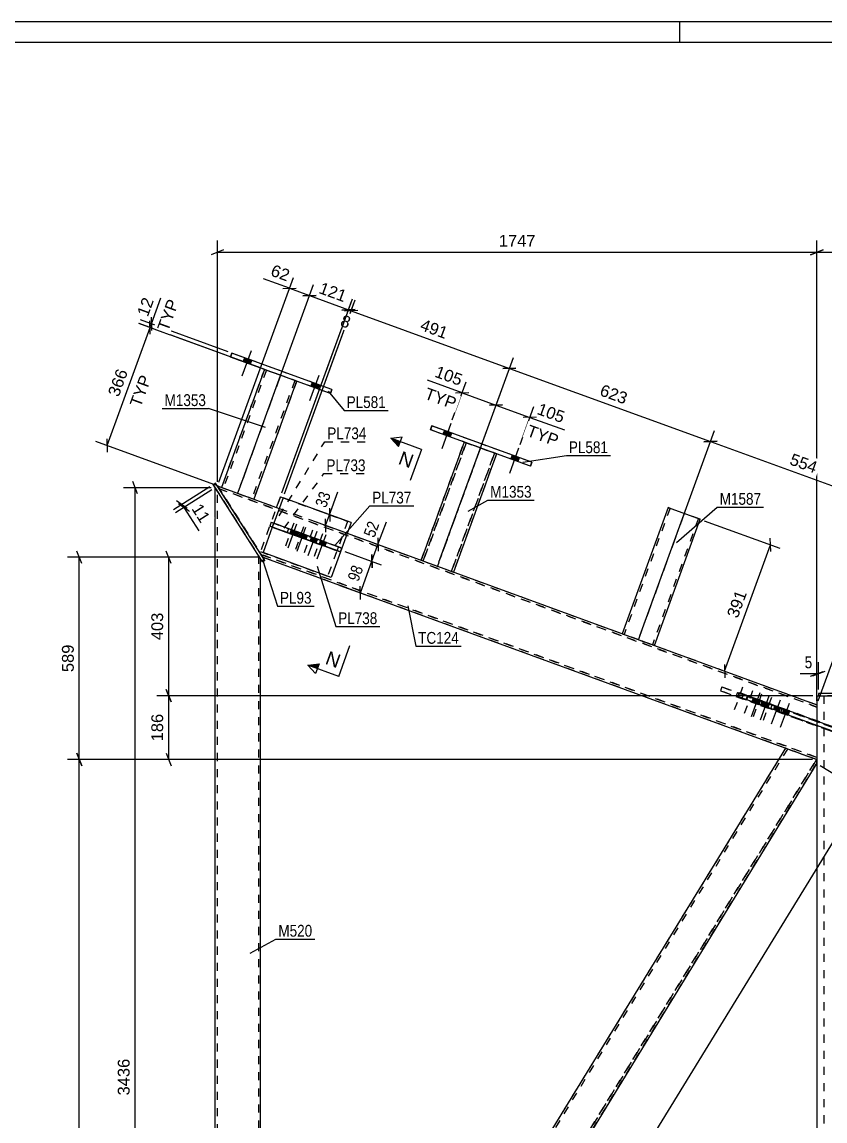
# Model space of a CAD drawing. Header units: millimetres. Extents: x -282 to 907, y -340 to 501.
# Drawn here: x 117.6 to 312.6, y 234.2 to 501.1 of the extents above; entities that cross this region are included whole.
import ezdxf

# ---------------------------------------------------------------- set-up
doc = ezdxf.new("R2010")
doc.units = ezdxf.units.MM
doc.linetypes.add('DXK_LINE_DOT2', pattern=[3.9198, 1.9599, -1.9599])
doc.linetypes.add('DXK_LINE_DOT3', pattern=[5.9187, 2.979, -0.9799, 0.9799, -0.9799])
doc.styles.add('Arial', font='ARIAL.TTF', dxfattribs={"height": 0.2})
doc.styles.add('Arial Narrow', font='ARIALN.TTF', dxfattribs={"height": 0.2})

# ---------------------------------------------------------------- blocks, each defined once
blk = doc.blocks.new('Unknown-284934793-1132')
at = {"color": 5, "linetype": 'Continuous'}
for p, q in [((907.31, 501.09), (-281.69, 501.09)), ((277.31, 496.09), (277.31, 501.09)), ((902.31, 496.09), (-276.69, 496.09))]:
    blk.add_line(p, q, dxfattribs=at)
blk = doc.blocks.new('Part-284934793-50633 - 50568')
at = {"color": 2, "linetype": 'Continuous'}
for p, q in [((168.22, 419.7), (168.56, 420.64)), ((192.5, 410.87), (168.22, 419.7)), ((168.22, 419.7), (168.22, 419.7)), ((192.84, 411.81), (168.56, 420.64)), ((168.56, 420.64), (168.56, 420.64)), ((192.84, 411.81), (192.5, 410.87)), ((192.84, 411.81), (192.84, 411.81)), ((192.5, 410.87), (192.5, 410.87))]:
    blk.add_line(p, q, dxfattribs=at)
at = {"color": 7, "linetype": 'DXK_LINE_DOT2'}
for p, q in [((168.56, 420.64), (168.22, 419.7)), ((192.5, 410.87), (168.22, 419.7)), ((192.84, 411.81), (168.56, 420.64)), ((192.5, 410.87), (192.84, 411.81))]:
    blk.add_line(p, q, dxfattribs=at)
blk = doc.blocks.new('Part-284934793-50569 - 50568')
at = {"color": 2, "linetype": 'Continuous'}
for p, q in [((165.04, 388.41), (180.01, 382.94)), ((196.54, 376.9), (310.58, 335.25)), ((176.04, 371.08), (310.58, 321.94))]:
    blk.add_line(p, q, dxfattribs=at)
at = {"color": 7, "linetype": 'DXK_LINE_DOT2'}
for p, q in [((165.04, 388.41), (176.04, 371.08)), ((176.04, 371.08), (165.04, 388.41)), ((165.04, 388.41), (310.58, 335.25)), ((165.04, 388.41), (165.04, 388.41)), ((165.48, 387.72), (310.58, 334.71)), ((310.58, 334.71), (165.48, 387.72)), ((165.48, 387.72), (165.48, 387.72)), ((180.01, 382.94), (196.54, 376.9)), ((175.6, 371.78), (310.58, 322.47)), ((310.58, 322.47), (175.6, 371.78)), ((175.6, 371.78), (175.6, 371.78)), ((310.58, 321.94), (176.04, 371.08)), ((176.04, 371.08), (176.04, 371.08)), ((310.58, 335.25), (310.58, 321.94))]:
    blk.add_line(p, q, dxfattribs=at)
blk = doc.blocks.new('Bolt-284934793-50711 - 50568')
at = {"color": 1, "linetype": 'DXK_LINE_DOT2'}
for p, q in [((183.55, 379.34), (181.41, 373.47)), ((182.28, 378.03), (181.94, 377.09)), ((183.69, 377.52), (183.34, 376.58)), ((185.97, 378.46), (183.83, 372.59)), ((184.7, 377.15), (184.35, 376.21)), ((186.11, 376.64), (185.76, 375.7)), ((188.11, 377.68), (185.96, 371.81)), ((190.53, 376.8), (188.38, 370.92)), ((186.83, 376.37), (186.49, 375.43)), ((188.24, 375.86), (187.9, 374.92)), ((189.25, 375.49), (188.91, 374.55)), ((190.66, 374.97), (190.32, 374.03))]:
    blk.add_line(p, q, dxfattribs=at)
blk = doc.blocks.new('Bolt-284934793-50703 - 50568')
at = {"linetype": 'Continuous'}
for points in [[(173.34, 418.9), (171.62, 419.53), (171.27, 418.59), (173, 417.96)], [(189.78, 412.92), (188.06, 413.55), (187.72, 412.61), (189.44, 411.98)]]:
    blk.add_hatch(color=1, dxfattribs=at).paths.add_polyline_path(points)
at = {"color": 1, "linetype": 'Continuous'}
for p, q in [((173.19, 421.18), (170.97, 415.07)), ((171.62, 419.53), (171.27, 418.59)), ((173.34, 418.9), (173, 417.96)), ((189.64, 415.19), (187.41, 409.08)), ((188.06, 413.55), (187.72, 412.61)), ((189.78, 412.92), (189.44, 411.98))]:
    blk.add_line(p, q, dxfattribs=at)
blk = doc.blocks.new('Part-284934793-50570 - 50568')
at = {"color": 2, "linetype": 'Continuous'}
for p, q in [((175.52, 116.56), (303.04, 324.69)), ((310.58, 321.06), (180.83, 109.27))]:
    blk.add_line(p, q, dxfattribs=at)
at = {"color": 7, "linetype": 'DXK_LINE_DOT2'}
for p, q in [((175.52, 116.56), (303.04, 324.69)), ((175.52, 115.6), (303.52, 324.52)), ((175.52, 115.6), (303.52, 324.52)), ((310.58, 321.94), (303.04, 324.69)), ((303.04, 324.69), (303.04, 324.69)), ((303.04, 324.69), (310.58, 321.94)), ((303.52, 324.52), (303.52, 324.52)), ((310.54, 321.95), (179.91, 108.73)), ((179.91, 108.73), (310.54, 321.95)), ((180.39, 108.55), (310.58, 321.06)), ((310.54, 321.95), (310.54, 321.95)), ((310.58, 321.94), (310.58, 321.94)), ((310.58, 321.06), (310.58, 321.94)), ((310.58, 321.06), (310.58, 321.06)), ((175.52, 116.56), (175.52, 110.84)), ((176.16, 111.38), (175.52, 110.84)), ((175.52, 110.84), (176.16, 111.38)), ((176.59, 110.86), (175.88, 110.27)), ((176.59, 110.86), (175.88, 110.27)), ((180.39, 108.55), (175.88, 110.27)), ((175.88, 110.27), (180.39, 108.55)), ((176.59, 110.86), (176.16, 111.38)), ((176.16, 111.38), (176.59, 110.86)), ((179.91, 108.73), (179.91, 108.73)), ((180.83, 109.27), (180.39, 108.55)), ((180.39, 108.55), (180.39, 108.55))]:
    blk.add_line(p, q, dxfattribs=at)
blk = doc.blocks.new('Part-284934793-50576 - 50568')
at = {"color": 2, "linetype": 'Continuous'}
for p, q in [((310.58, 337.46), (310.58, 331.36)), ((310.58, 337.46), (310.84, 337.46)), ((310.84, 337.46), (311, 337.46)), ((312.4, 337.46), (350.43, 337.46)), ((310.58, 330.29), (310.58, 52.58))]:
    blk.add_line(p, q, dxfattribs=at)
at = {"color": 7, "linetype": 'DXK_LINE_DOT2'}
for p, q in [((310.58, 337.46), (310.84, 337.46)), ((311, 337.46), (312.4, 337.46)), ((312.25, 337.46), (312.25, 13.64)), ((310.58, 331.36), (310.58, 330.29))]:
    blk.add_line(p, q, dxfattribs=at)
blk = doc.blocks.new('Part-284934793-50649 - 50568')
at = {"color": 2, "linetype": 'Continuous'}
for p, q in [((180.96, 385.53), (178.71, 379.36)), ((197.48, 379.49), (180.96, 385.53)), ((197.48, 379.49), (195.23, 373.33)), ((178.36, 378.43), (176.1, 372.22)), ((192.62, 366.19), (176.1, 372.22)), ((194.89, 372.39), (192.62, 366.19))]:
    blk.add_line(p, q, dxfattribs=at)
at = {"color": 7, "linetype": 'DXK_LINE_DOT2'}
for p, q in [((178.71, 379.36), (178.36, 378.43)), ((195.23, 373.33), (194.89, 372.39))]:
    blk.add_line(p, q, dxfattribs=at)
blk = doc.blocks.new('Part-284934793-50598 - 50568')
at = {"color": 2, "linetype": 'Continuous'}
for p, q in [((164.03, 388.76), (164.59, 389.11)), ((175.97, 369.95), (164.03, 388.76)), ((164.03, 388.76), (164.03, 388.76)), ((176.53, 370.3), (164.59, 389.11)), ((164.59, 389.11), (164.59, 389.11)), ((176.53, 370.3), (175.97, 369.95)), ((175.97, 369.95), (175.97, 369.95)), ((176.53, 370.3), (176.53, 370.3))]:
    blk.add_line(p, q, dxfattribs=at)
at = {"color": 7, "linetype": 'DXK_LINE_DOT2'}
for p, q in [((164.59, 389.11), (164.03, 388.76)), ((175.97, 369.95), (164.03, 388.76)), ((176.53, 370.3), (164.59, 389.11)), ((175.97, 369.95), (176.53, 370.3))]:
    blk.add_line(p, q, dxfattribs=at)
blk = doc.blocks.new('Part-284934793-50671 - 50568')
at = {"color": 2, "linetype": 'Continuous'}
for p, q in [((164.52, 101.67), (164.52, 387.98)), ((175.52, 110.84), (175.52, 370.65))]:
    blk.add_line(p, q, dxfattribs=at)
at = {"color": 7, "linetype": 'DXK_LINE_DOT2'}
for p, q in [((164.52, 387.98), (175.52, 370.65)), ((164.52, 387.98), (175.52, 370.65)), ((165.02, 102.08), (165.02, 387.19)), ((175.02, 371.44), (175.02, 110.42))]:
    blk.add_line(p, q, dxfattribs=at)
blk = doc.blocks.new('Part-284934793-50689 - 50568')
at = {"color": 7, "linetype": 'DXK_LINE_DOT2'}
for p, q in [((287.55, 339.58), (287.21, 338.64)), ((297.25, 336.04), (287.55, 339.58)), ((287.55, 339.58), (293.81, 337.3)), ((287.21, 338.64), (296.91, 335.1)), ((293.47, 336.36), (287.21, 338.64)), ((293.81, 337.3), (293.47, 336.36)), ((322.01, 325.93), (293.47, 336.36)), ((293.81, 337.3), (322.36, 326.87)), ((297.25, 336.04), (296.91, 335.1)), ((296.91, 335.1), (322.01, 325.93)), ((322.36, 326.87), (297.25, 336.04)), ((322.36, 326.87), (322.01, 325.93)), ((322.36, 326.87), (322.01, 325.93)), ((322.01, 325.93), (322.01, 325.93)), ((322.36, 326.87), (322.36, 326.87))]:
    blk.add_line(p, q, dxfattribs=at)
blk = doc.blocks.new('Bolt-284934793-50701 - 50568')
at = {"linetype": 'Continuous'}
for points in [[(221.87, 401.25), (220.15, 401.88), (219.8, 400.94), (221.53, 400.32)], [(238.31, 395.27), (236.59, 395.9), (236.25, 394.96), (237.97, 394.33)]]:
    blk.add_hatch(color=1, dxfattribs=at).paths.add_polyline_path(points)
at = {"color": 1, "linetype": 'Continuous'}
for p, q in [((221.72, 403.53), (219.5, 397.42)), ((220.15, 401.88), (219.8, 400.94)), ((221.87, 401.25), (221.53, 400.32)), ((238.16, 397.54), (235.94, 391.43)), ((236.59, 395.9), (236.25, 394.96)), ((238.31, 395.27), (237.97, 394.33))]:
    blk.add_line(p, q, dxfattribs=at)
blk = doc.blocks.new('Part-284934793-50624 - 50568')
at = {"color": 2, "linetype": 'Continuous'}
for p, q in [((351.83, 337.96), (311, 337.96)), ((311, 337.96), (311, 337.46)), ((311, 337.46), (312.4, 337.46)), ((351.83, 337.46), (350.43, 337.46)), ((351.83, 337.46), (351.83, 337.96))]:
    blk.add_line(p, q, dxfattribs=at)
at = {"color": 7, "linetype": 'DXK_LINE_DOT2'}
for p, q in [((351.83, 337.96), (311, 337.96)), ((350.43, 337.46), (312.4, 337.46))]:
    blk.add_line(p, q, dxfattribs=at)
blk = doc.blocks.new('Part-284934793-50627 - 50568')
at = {"color": 2, "linetype": 'Continuous'}
for p, q in [((224.97, 399.06), (214.52, 370.34)), ((232.8, 396.21), (222.34, 367.48))]:
    blk.add_line(p, q, dxfattribs=at)
at = {"color": 7, "linetype": 'DXK_LINE_DOT2'}
for p, q in [((214.52, 370.34), (224.97, 399.06)), ((214.99, 370.16), (225.44, 398.89)), ((225.44, 398.89), (214.99, 370.16)), ((224.97, 399.06), (224.97, 399.06)), ((224.97, 399.06), (232.8, 396.21)), ((232.8, 396.21), (224.97, 399.06)), ((224.97, 399.06), (224.97, 399.06)), ((225.44, 398.89), (225.44, 398.89)), ((221.87, 367.65), (232.33, 396.39)), ((232.33, 396.39), (221.87, 367.65)), ((232.8, 396.21), (222.34, 367.48)), ((232.33, 396.39), (232.33, 396.39)), ((232.8, 396.21), (232.8, 396.21)), ((232.8, 396.21), (232.8, 396.21)), ((214.52, 370.34), (214.52, 370.34)), ((214.52, 370.34), (222.34, 367.48)), ((214.52, 370.34), (222.34, 367.48)), ((214.99, 370.16), (214.99, 370.16)), ((221.87, 367.65), (221.87, 367.65)), ((222.34, 367.48), (222.34, 367.48))]:
    blk.add_line(p, q, dxfattribs=at)
at = {"color": 7, "linetype": 'DXK_LINE_DOT3'}
blk.add_line((228.89, 397.64), (218.43, 368.91), dxfattribs=at)
blk = doc.blocks.new('Part-284934793-50628 - 50568')
at = {"color": 2, "linetype": 'Continuous'}
for p, q in [((216.75, 402.05), (217.09, 402.99)), ((241.02, 393.22), (216.75, 402.05)), ((216.75, 402.05), (216.75, 402.05)), ((241.37, 394.16), (217.09, 402.99)), ((217.09, 402.99), (217.09, 402.99)), ((241.37, 394.16), (241.02, 393.22)), ((241.02, 393.22), (241.02, 393.22)), ((241.37, 394.16), (241.37, 394.16))]:
    blk.add_line(p, q, dxfattribs=at)
at = {"color": 7, "linetype": 'DXK_LINE_DOT2'}
for p, q in [((217.09, 402.99), (216.75, 402.05)), ((241.02, 393.22), (216.75, 402.05)), ((241.37, 394.16), (217.09, 402.99)), ((241.02, 393.22), (241.37, 394.16))]:
    blk.add_line(p, q, dxfattribs=at)
blk = doc.blocks.new('Part-284934793-50630 - 50568')
at = {"color": 2, "linetype": 'Continuous'}
for p, q in [((274.46, 383.15), (263.31, 352.51)), ((274.46, 383.15), (274.46, 383.15)), ((274.46, 383.15), (274.53, 383.12)), ((274.53, 383.12), (274.74, 383.05)), ((274.74, 383.05), (275.4, 382.81)), ((275.4, 382.81), (282.29, 380.3)), ((271.14, 349.65), (282.29, 380.3)), ((282.29, 380.3), (282.29, 380.3))]:
    blk.add_line(p, q, dxfattribs=at)
at = {"color": 7, "linetype": 'DXK_LINE_DOT2'}
for p, q in [((274.93, 382.98), (263.78, 352.34)), ((282.29, 380.3), (274.46, 383.15)), ((274.46, 383.15), (274.46, 383.15)), ((274.93, 382.98), (274.93, 382.98)), ((275.04, 382.94), (275.4, 382.81)), ((281.82, 380.47), (270.67, 349.82)), ((281.79, 380.48), (281.82, 380.47)), ((281.82, 380.47), (281.82, 380.47)), ((282.29, 380.3), (282.29, 380.3)), ((263.31, 352.51), (263.31, 352.51)), ((263.31, 352.51), (263.31, 352.51)), ((263.31, 352.51), (271.14, 349.65)), ((271.14, 349.65), (263.31, 352.51)), ((271.14, 349.65), (271.14, 349.65)), ((271.14, 349.65), (271.14, 349.65))]:
    blk.add_line(p, q, dxfattribs=at)
at = {"color": 7, "linetype": 'DXK_LINE_DOT3'}
blk.add_line((278.38, 381.72), (267.23, 351.08), dxfattribs=at)
blk = doc.blocks.new('Part-284934793-50632 - 50568')
at = {"color": 2, "linetype": 'Continuous'}
for p, q in [((176.44, 416.71), (166.01, 388.05)), ((184.27, 413.86), (173.84, 385.19))]:
    blk.add_line(p, q, dxfattribs=at)
at = {"color": 7, "linetype": 'DXK_LINE_DOT2'}
for p, q in [((176.44, 416.71), (166.01, 388.04)), ((176.91, 416.54), (166.48, 387.87)), ((176.91, 416.54), (166.48, 387.87)), ((176.44, 416.71), (176.44, 416.71)), ((176.44, 416.71), (184.28, 413.86)), ((184.28, 413.86), (176.44, 416.71)), ((176.44, 416.71), (176.44, 416.71)), ((176.91, 416.54), (176.91, 416.54)), ((183.81, 414.03), (173.37, 385.36)), ((183.81, 414.03), (173.37, 385.36)), ((184.28, 413.86), (173.84, 385.19)), ((183.81, 414.03), (183.81, 414.03)), ((184.28, 413.86), (184.27, 413.86)), ((184.28, 413.86), (184.28, 413.86)), ((166.01, 388.04), (166.01, 388.05)), ((166.01, 388.04), (166.01, 388.04)), ((166.01, 388.04), (173.84, 385.19)), ((166.01, 388.04), (173.84, 385.19)), ((166.48, 387.87), (166.48, 387.87)), ((173.37, 385.36), (173.37, 385.36)), ((173.84, 385.19), (173.84, 385.19)), ((173.84, 385.19), (173.84, 385.19))]:
    blk.add_line(p, q, dxfattribs=at)
at = {"color": 7, "linetype": 'DXK_LINE_DOT3'}
blk.add_line((180.36, 415.29), (169.92, 386.62), dxfattribs=at)
blk = doc.blocks.new('Part-284934793-50645 - 50568')
at = {"color": 7, "linetype": 'DXK_LINE_DOT2'}
for p, q in [((180.32, 385.76), (175.46, 372.45)), ((180.96, 385.52), (196.65, 379.79)), ((196.65, 379.79), (191.79, 366.48)), ((175.46, 372.45), (191.79, 366.48))]:
    blk.add_line(p, q, dxfattribs=at)
at = {"color": 2, "linetype": 'Continuous'}
for p, q in [((179.37, 383.17), (180.32, 385.76)), ((180.32, 385.76), (180.96, 385.52))]:
    blk.add_line(p, q, dxfattribs=at)
blk = doc.blocks.new('Part-284934793-50682 - 50568')
at = {"color": 7, "linetype": 'DXK_LINE_DOT2'}
for p, q in [((178.06, 379.57), (177.72, 378.64)), ((178.06, 379.57), (177.72, 378.64)), ((178.06, 379.57), (194.4, 373.61)), ((184.72, 377.14), (178.06, 379.57)), ((178.06, 379.57), (178.06, 379.57)), ((194.05, 372.67), (177.72, 378.64)), ((177.72, 378.64), (184.38, 376.2)), ((177.72, 378.64), (177.72, 378.64)), ((184.72, 377.14), (184.38, 376.2)), ((194.4, 373.61), (184.72, 377.14)), ((184.38, 376.2), (194.05, 372.67)), ((194.4, 373.61), (194.05, 372.67)), ((194.4, 373.61), (194.05, 372.67)), ((194.05, 372.67), (194.05, 372.67)), ((194.4, 373.61), (194.4, 373.61))]:
    blk.add_line(p, q, dxfattribs=at)
blk = doc.blocks.new('Part-284934793-50684 - 50568')
at = {"color": 2, "linetype": 'Continuous'}
for p, q in [((178.71, 379.36), (178.36, 378.43)), ((178.71, 379.36), (184.8, 377.15)), ((178.36, 378.41), (178.36, 378.43)), ((178.36, 378.43), (178.36, 378.41)), ((184.45, 376.21), (178.36, 378.43)), ((178.36, 378.41), (194.88, 372.37)), ((184.8, 377.15), (184.45, 376.21)), ((184.8, 377.15), (195.23, 373.33)), ((194.89, 372.39), (184.45, 376.21)), ((194.88, 372.37), (194.89, 372.39)), ((194.88, 372.37), (194.89, 372.39)), ((195.23, 373.33), (194.89, 372.39))]:
    blk.add_line(p, q, dxfattribs=at)
at = {"color": 7, "linetype": 'DXK_LINE_DOT2'}
for p, q in [((178.36, 378.43), (178.7, 379.35)), ((178.7, 379.35), (178.71, 379.36)), ((195.22, 373.31), (178.7, 379.35)), ((194.89, 372.39), (195.22, 373.31)), ((195.23, 373.33), (195.22, 373.31))]:
    blk.add_line(p, q, dxfattribs=at)
blk = doc.blocks.new('Part-284934793-50688 - 50568')
at = {"color": 2, "linetype": 'Continuous'}
for p, q in [((291.7, 338.23), (291.36, 337.29)), ((301.8, 333.49), (291.36, 337.29)), ((291.7, 338.23), (302.14, 334.43)), ((302.14, 334.43), (301.8, 333.49)), ((302.14, 334.43), (313.15, 330.42)), ((301.8, 333.49), (313.15, 329.36))]:
    blk.add_line(p, q, dxfattribs=at)
at = {"color": 7, "linetype": 'DXK_LINE_DOT2'}
for p, q in [((291.36, 337.29), (297.13, 335.18)), ((297.48, 336.12), (291.7, 338.23)), ((297.48, 336.12), (297.13, 335.18)), ((297.13, 335.18), (322.01, 326.13)), ((322.36, 327.07), (297.48, 336.12)), ((313.15, 330.42), (322.36, 327.07)), ((313.15, 329.36), (322.01, 326.13)), ((322.36, 327.07), (322.01, 326.13)), ((322.36, 327.07), (322.01, 326.13)), ((322.01, 326.13), (322.01, 326.13)), ((322.36, 327.07), (322.36, 327.07))]:
    blk.add_line(p, q, dxfattribs=at)
blk = doc.blocks.new('Bolt-284934793-50702 - 50568')
at = {"linetype": 'Continuous'}
for points in [[(221.87, 401.25), (220.15, 401.88), (219.8, 400.94), (221.53, 400.32)], [(238.31, 395.27), (236.59, 395.9), (236.25, 394.96), (237.97, 394.33)]]:
    blk.add_hatch(color=1, dxfattribs=at).paths.add_polyline_path(points)
at = {"color": 1, "linetype": 'Continuous'}
for p, q in [((221.72, 403.53), (219.5, 397.42)), ((220.15, 401.88), (219.8, 400.94)), ((221.87, 401.25), (221.53, 400.32)), ((238.16, 397.54), (235.94, 391.43)), ((236.59, 395.9), (236.25, 394.96)), ((238.31, 395.27), (237.97, 394.33))]:
    blk.add_line(p, q, dxfattribs=at)
blk = doc.blocks.new('Bolt-284934793-50704 - 50568')
at = {"linetype": 'Continuous'}
for points in [[(173.34, 418.9), (171.62, 419.53), (171.27, 418.59), (173, 417.96)], [(189.78, 412.92), (188.06, 413.55), (187.72, 412.61), (189.44, 411.98)]]:
    blk.add_hatch(color=1, dxfattribs=at).paths.add_polyline_path(points)
at = {"color": 1, "linetype": 'Continuous'}
for p, q in [((173.19, 421.18), (170.97, 415.07)), ((171.62, 419.53), (171.27, 418.59)), ((173.34, 418.9), (173, 417.96)), ((189.64, 415.19), (187.41, 409.08)), ((188.06, 413.55), (187.72, 412.61)), ((189.78, 412.92), (189.44, 411.98))]:
    blk.add_line(p, q, dxfattribs=at)
blk = doc.blocks.new('Bolt-284934793-50713 - 50568')
at = {"linetype": 'Continuous'}
for points in [[(184.38, 377.29), (182.97, 377.81), (182.62, 376.87), (184.03, 376.35)], [(186.56, 376.5), (185.15, 377.01), (184.81, 376.07), (186.22, 375.56)], [(189.29, 375.5), (187.88, 376.01), (187.53, 375.07), (188.94, 374.56)], [(191.47, 374.7), (190.06, 375.22), (189.72, 374.28), (191.13, 373.76)]]:
    blk.add_hatch(color=1, dxfattribs=at).paths.add_polyline_path(points)
at = {"color": 1, "linetype": 'Continuous'}
for p, q in [((184.24, 379.12), (182.1, 373.25)), ((182.97, 377.81), (182.62, 376.87)), ((184.38, 377.29), (184.03, 376.35)), ((186.43, 378.32), (184.28, 372.45)), ((185.15, 377.01), (184.81, 376.07)), ((186.56, 376.5), (186.22, 375.56)), ((189.15, 377.32), (187.01, 371.45)), ((191.34, 376.52), (189.2, 370.65)), ((187.88, 376.01), (187.53, 375.07)), ((189.29, 375.5), (188.94, 374.56)), ((190.06, 375.22), (189.72, 374.28)), ((191.47, 374.7), (191.13, 373.76))]:
    blk.add_line(p, q, dxfattribs=at)
blk = doc.blocks.new('Bolt-284934793-50717 - 50568')
at = {"linetype": 'Continuous'}
for points in [[(296.87, 336.34), (295.46, 336.86), (295.12, 335.92), (296.53, 335.4)], [(299.06, 335.55), (297.65, 336.06), (297.31, 335.12), (298.72, 334.61)], [(301.79, 334.56), (300.38, 335.07), (300.03, 334.13), (301.44, 333.62)], [(303.97, 333.76), (302.56, 334.27), (302.22, 333.33), (303.63, 332.82)]]:
    blk.add_hatch(color=1, dxfattribs=at).paths.add_polyline_path(points)
at = {"color": 1, "linetype": 'Continuous'}
for p, q in [((296.74, 338.17), (294.6, 332.29)), ((295.46, 336.86), (295.12, 335.92)), ((296.87, 336.34), (296.53, 335.4)), ((298.92, 337.37), (296.79, 331.5)), ((301.65, 336.38), (299.51, 330.51)), ((297.65, 336.06), (297.31, 335.12)), ((299.06, 335.55), (298.72, 334.61)), ((300.38, 335.07), (300.03, 334.13)), ((301.79, 334.56), (301.44, 333.62)), ((303.84, 335.58), (301.7, 329.71)), ((302.56, 334.27), (302.22, 333.33)), ((303.97, 333.76), (303.63, 332.82))]:
    blk.add_line(p, q, dxfattribs=at)
blk = doc.blocks.new('Bolt-284934793-50718 - 50568')
at = {"color": 1, "linetype": 'DXK_LINE_DOT2'}
for p, q in [((292.57, 339.52), (290.42, 333.65)), ((291.29, 338.22), (290.95, 337.28)), ((292.7, 337.7), (292.36, 336.76)), ((294.98, 338.64), (292.84, 332.77)), ((293.7, 337.34), (293.36, 336.4)), ((295.11, 336.82), (294.77, 335.88)), ((297.13, 337.86), (294.99, 331.99)), ((295.85, 336.55), (295.51, 335.61)), ((299.54, 336.98), (297.4, 331.11)), ((297.26, 336.04), (296.92, 335.1)), ((298.27, 335.67), (297.92, 334.73)), ((299.68, 335.15), (299.33, 334.21))]:
    blk.add_line(p, q, dxfattribs=at)
blk = doc.blocks.new('StraightDimension-284934793-58180 - 50568')
at = {"color": 7, "linetype": 'Continuous'}
for p, q in [((132.09, 320.46), (130.89, 323.46)), ((309.55, 321.96), (128.64, 321.96)), ((131.49, 101.1), (131.49, 321.96)), ((130.89, 102.6), (132.09, 99.6)), ((163.88, 101.1), (128.64, 101.1))]:
    blk.add_line(p, q, dxfattribs=at)
at = {"color": 0}
blk.add_wipeout([(130.74, 216.58), (126.54, 216.58), (126.54, 206.48), (130.74, 206.48)], dxfattribs=at)
at = {"color": 3, "style": 'Arial'}
blk.add_text('2650', height=2.865, rotation=90.0002, dxfattribs=at).set_placement((130.14, 207.08))
blk = doc.blocks.new('StraightDimension-284934793-58179 - 50568')
at = {"color": 7, "linetype": 'Continuous'}
for p, q in [((175.04, 371.08), (128.64, 371.08)), ((132.09, 369.58), (130.89, 372.58)), ((131.49, 321.96), (131.49, 371.08)), ((130.89, 323.46), (132.09, 320.46)), ((309.55, 321.96), (128.64, 321.96))]:
    blk.add_line(p, q, dxfattribs=at)
at = {"color": 0}
blk.add_wipeout([(130.74, 350.46), (126.54, 350.46), (126.54, 342.59), (130.74, 342.59)], dxfattribs=at)
at = {"color": 3, "style": 'Arial'}
blk.add_text('589', height=2.865, rotation=90.0002, dxfattribs=at).set_placement((130.14, 343.19))
blk = doc.blocks.new('StraightDimension-284934793-59746 - 50568')
at = {"color": 7, "linetype": 'Continuous'}
for p, q in [((181.3, 386.47), (198.46, 433.62)), ((199.1, 430.99), (195.87, 430.89)), ((197.49, 430.94), (235.92, 416.95)), ((218.77, 369.85), (236.89, 419.63)), ((234.3, 416.9), (237.53, 417.01))]:
    blk.add_line(p, q, dxfattribs=at)
at = {"color": 0}
blk.add_wipeout([(220.66, 423.31), (222.09, 427.25), (214.7, 429.95), (213.26, 426)], dxfattribs=at)
at = {"color": 3, "style": 'Arial'}
blk.add_text('491', height=2.865, rotation=-20.002, dxfattribs=at).set_placement((214.03, 426.36))
blk = doc.blocks.new('StraightDimension-284934793-60419 - 50568')
at = {"color": 7, "linetype": 'Continuous'}
for p, q in [((222.06, 404.47), (225.43, 413.71)), ((222.84, 410.98), (226.07, 411.09)), ((224.45, 411.04), (232.67, 408.04)), ((229.23, 398.58), (233.65, 410.72)), ((234.29, 408.09), (231.06, 407.99))]:
    blk.add_line(p, q, dxfattribs=at)
at = {"color": 0}
blk.add_wipeout([(224.22, 411.92), (225.65, 415.87), (218.26, 418.56), (216.82, 414.61)], dxfattribs=at)
at = {"color": 7, "linetype": 'Continuous'}
blk.add_line((224.45, 411.04), (216.07, 414.09), dxfattribs=at)
at = {"color": 0, "linetype": 'Continuous'}
blk.add_wipeout([(222.73, 406.23), (224.17, 410.18), (215.74, 413.25), (214.3, 409.3)], dxfattribs=at)
at = {"color": 7, "linetype": 'Continuous'}
blk.add_line((224.45, 411.04), (216.07, 414.09), dxfattribs=at)
at = {"color": 3, "style": 'Arial'}
blk.add_text('105', height=2.865, rotation=-20.002, dxfattribs=at).set_placement((217.59, 414.97))
at = {"color": 3, "linetype": 'Continuous', "style": 'Arial'}
blk.add_text('TYP', height=2.865, rotation=-20.002, dxfattribs=at).set_placement((215.07, 409.66))
blk = doc.blocks.new('StraightDimension-284934793-58531 - 50568')
at = {"color": 7, "linetype": 'Continuous'}
for p, q in [((165.04, 389.41), (165.04, 448.01)), ((310.58, 336.25), (310.58, 448.01)), ((166.54, 445.76), (163.54, 444.56)), ((165.04, 445.16), (310.58, 445.16)), ((309.08, 444.56), (312.08, 445.76))]:
    blk.add_line(p, q, dxfattribs=at)
at = {"color": 0}
blk.add_wipeout([(242.86, 445.91), (242.86, 450.11), (232.76, 450.11), (232.76, 445.91)], dxfattribs=at)
at = {"color": 3, "style": 'Arial'}
blk.add_text('1747', height=2.865, dxfattribs=at).set_placement((233.36, 446.51))
blk = doc.blocks.new('StraightDimension-284934793-58530 - 50568')
at = {"color": 7, "linetype": 'Continuous'}
for p, q in [((310.58, 336.25), (310.58, 448.01)), ((352.25, 336.38), (352.25, 448.01)), ((312.08, 445.76), (309.08, 444.56)), ((310.58, 445.16), (352.25, 445.16)), ((350.75, 444.56), (353.75, 445.76))]:
    blk.add_line(p, q, dxfattribs=at)
at = {"color": 0}
blk.add_wipeout([(335.35, 445.91), (335.35, 450.11), (327.48, 450.11), (327.48, 445.91)], dxfattribs=at)
at = {"color": 3, "style": 'Arial'}
blk.add_text('500', height=2.865, dxfattribs=at).set_placement((328.08, 446.51))
blk = doc.blocks.new('StraightDimension-284934793-59745 - 50568')
at = {"color": 7, "linetype": 'Continuous'}
for p, q in [((218.77, 369.85), (236.89, 419.63)), ((237.53, 417.01), (234.3, 416.9)), ((235.92, 416.95), (284.73, 399.19)), ((267.57, 352.02), (285.71, 401.87)), ((283.12, 399.14), (286.35, 399.24))]:
    blk.add_line(p, q, dxfattribs=at)
at = {"color": 0}
blk.add_wipeout([(264.28, 407.43), (265.72, 411.38), (258.32, 414.07), (256.88, 410.12)], dxfattribs=at)
at = {"color": 3, "style": 'Arial'}
blk.add_text('623', height=2.865, rotation=-20.002, dxfattribs=at).set_placement((257.65, 410.48))
blk = doc.blocks.new('StraightDimension-284934793-59747 - 50568')
at = {"color": 7, "linetype": 'Continuous'}
for p, q in [((180.66, 386.7), (197.67, 433.43)), ((181.3, 386.47), (198.31, 433.2)), ((195.23, 431.12), (198.46, 431.23)), ((199.1, 430.99), (195.87, 430.89)), ((196.85, 431.17), (197.49, 430.94))]:
    blk.add_line(p, q, dxfattribs=at)
at = {"color": 0}
blk.add_wipeout([(197.08, 425.82), (198.52, 429.77), (195.3, 430.94), (193.87, 426.99)], dxfattribs=at)
at = {"color": 3, "style": 'Arial'}
blk.add_text('8', height=2.87, rotation=-20.002, dxfattribs=at).set_placement((194.63, 427.35))
blk = doc.blocks.new('StraightDimension-284934793-59749 - 50568')
at = {"color": 7, "linetype": 'Continuous'}
for p, q in [((165.38, 389.35), (183.48, 439.07)), ((170.27, 387.56), (188.37, 437.29)), ((180.89, 436.34), (184.12, 436.45)), ((182.5, 436.4), (187.39, 434.62)), ((189.01, 434.67), (185.78, 434.56))]:
    blk.add_line(p, q, dxfattribs=at)
at = {"color": 0}
blk.add_wipeout([(182.26, 437.28), (183.7, 441.23), (178.39, 443.16), (176.96, 439.21)], dxfattribs=at)
at = {"color": 7, "linetype": 'Continuous'}
blk.add_line((182.5, 436.4), (176.21, 438.69), dxfattribs=at)
blk.add_line((182.5, 436.4), (176.21, 438.69), dxfattribs=at)
at = {"color": 3, "style": 'Arial'}
blk.add_text('62', height=2.865, rotation=-20.002, dxfattribs=at).set_placement((177.73, 439.57))
blk = doc.blocks.new('StraightDimension-284934793-58310 - 50568')
at = {"color": 7, "linetype": 'Continuous'}
for p, q in [((175.04, 371.08), (150.34, 371.08)), ((153.79, 369.58), (152.59, 372.58)), ((153.19, 337.46), (153.19, 371.08)), ((309.58, 337.46), (150.34, 337.46)), ((152.59, 338.96), (153.79, 335.96))]:
    blk.add_line(p, q, dxfattribs=at)
at = {"color": 0}
blk.add_wipeout([(152.44, 358.21), (148.24, 358.21), (148.24, 350.34), (152.44, 350.34)], dxfattribs=at)
at = {"color": 3, "style": 'Arial'}
blk.add_text('403', height=2.865, rotation=90.0002, dxfattribs=at).set_placement((151.84, 350.94))
blk = doc.blocks.new('StraightDimension-284934793-58311 - 50568')
at = {"color": 7, "linetype": 'Continuous'}
for p, q in [((309.58, 337.46), (150.34, 337.46)), ((153.79, 335.96), (152.59, 338.96)), ((153.19, 321.96), (153.19, 337.46)), ((152.59, 323.46), (153.79, 320.46)), ((309.55, 321.96), (150.34, 321.96))]:
    blk.add_line(p, q, dxfattribs=at)
at = {"color": 0}
blk.add_wipeout([(152.44, 333.65), (148.24, 333.65), (148.24, 325.77), (152.44, 325.77)], dxfattribs=at)
at = {"color": 3, "style": 'Arial'}
blk.add_text('186', height=2.865, rotation=90.0002, dxfattribs=at).set_placement((151.84, 326.37))
blk = doc.blocks.new('StraightDimension-284934793-58399 - 50568')
at = {"color": 7, "linetype": 'Continuous'}
for p, q in [((311.43, 320.53), (324, 312.84)), ((321.68, 312.5), (322.22, 315.68)), ((191.76, 101.58), (321.95, 314.09)), ((181.24, 108.02), (193.8, 100.33)), ((192.03, 103.17), (191.49, 99.99))]:
    blk.add_line(p, q, dxfattribs=at)
at = {"color": 0}
blk.add_wipeout([(258.85, 212.53), (255.27, 214.73), (250, 206.12), (253.58, 203.92)], dxfattribs=at)
at = {"color": 3, "style": 'Arial'}
blk.add_text('2991', height=2.865, rotation=58.5047, dxfattribs=at).set_placement((253.38, 204.75))
blk = doc.blocks.new('StraightDimension-284934793-58726 - 50568')
at = {"color": 7, "linetype": 'Continuous'}
for p, q in [((175.51, 417.06), (145.98, 427.84)), ((167.62, 420.99), (146.31, 428.77)), ((148.7, 425.25), (148.6, 428.48)), ((148.65, 426.87), (148.99, 427.79)), ((148.94, 429.41), (149.04, 426.18))]:
    blk.add_line(p, q, dxfattribs=at)
at = {"color": 0}
blk.add_wipeout([(150.4, 433.85), (146.46, 435.29), (144.52, 429.98), (148.47, 428.54)], dxfattribs=at)
at = {"color": 7, "linetype": 'Continuous'}
blk.add_line((148.99, 427.79), (151.29, 434.08), dxfattribs=at)
at = {"color": 0, "linetype": 'Continuous'}
blk.add_wipeout([(156.47, 433.41), (152.52, 434.85), (149.44, 426.42), (153.39, 424.98)], dxfattribs=at)
at = {"color": 7, "linetype": 'Continuous'}
blk.add_line((148.99, 427.79), (151.29, 434.08), dxfattribs=at)
at = {"color": 3, "style": 'Arial'}
blk.add_text('12', height=2.865, rotation=69.9352, dxfattribs=at).set_placement((148.11, 429.31))
at = {"color": 3, "linetype": 'Continuous', "style": 'Arial'}
blk.add_text('TYP', height=2.865, rotation=69.9352, dxfattribs=at).set_placement((153.03, 425.75))
blk = doc.blocks.new('StraightDimension-284934793-58727 - 50568')
at = {"color": 7, "linetype": 'Continuous'}
for p, q in [((175.51, 417.06), (146.01, 427.83)), ((148.73, 425.24), (148.64, 428.47)), ((138.22, 398.2), (148.69, 426.85)), ((165.07, 388.4), (135.54, 399.18)), ((138.17, 399.82), (138.27, 396.59))]:
    blk.add_line(p, q, dxfattribs=at)
at = {"color": 0}
blk.add_wipeout([(144.1, 416.48), (140.15, 417.92), (137.45, 410.53), (141.4, 409.09)], dxfattribs=at)
at = {"color": 0, "linetype": 'Continuous'}
blk.add_wipeout([(149.8, 414.99), (145.86, 416.43), (142.78, 408), (146.72, 406.56)], dxfattribs=at)
at = {"color": 3, "style": 'Arial'}
blk.add_text('366', height=2.865, rotation=69.9352, dxfattribs=at).set_placement((141.04, 409.86))
at = {"color": 3, "linetype": 'Continuous', "style": 'Arial'}
blk.add_text('TYP', height=2.865, rotation=69.9352, dxfattribs=at).set_placement((146.36, 407.33))
blk = doc.blocks.new('StraightDimension-284934793-58882 - 50568')
at = {"color": 7, "linetype": 'Continuous'}
for p, q in [((163.18, 388.22), (154.37, 382.63)), ((163.68, 387.44), (154.87, 381.85)), ((155.09, 384.86), (157.71, 382.97)), ((158.21, 382.19), (155.58, 384.08)), ((156.4, 383.91), (156.9, 383.13))]:
    blk.add_line(p, q, dxfattribs=at)
at = {"color": 0}
blk.add_wipeout([(160.84, 378.32), (164.38, 380.58), (161.36, 385.34), (157.81, 383.09)], dxfattribs=at)
at = {"color": 7, "linetype": 'Continuous'}
blk.add_line((156.9, 383.13), (160.49, 377.48), dxfattribs=at)
blk.add_line((156.9, 383.13), (160.49, 377.48), dxfattribs=at)
at = {"color": 3, "style": 'Arial'}
blk.add_text('11', height=2.865, rotation=-57.588, dxfattribs=at).set_placement((158.64, 382.91))
blk = doc.blocks.new('StraightDimension-284934793-58894 - 50568')
at = {"color": 7, "linetype": 'Continuous'}
for p, q in [((163.52, 387.98), (142.2, 387.98)), ((145.65, 386.48), (144.45, 389.48)), ((145.05, 101.67), (145.05, 387.98))]:
    blk.add_line(p, q, dxfattribs=at)
at = {"color": 0}
blk.add_wipeout([(144.3, 249.87), (140.1, 249.87), (140.1, 239.77), (144.3, 239.77)], dxfattribs=at)
at = {"color": 3, "style": 'Arial'}
blk.add_text('3436', height=2.865, rotation=90.0002, dxfattribs=at).set_placement((143.7, 240.37))
blk = doc.blocks.new('StraightDimension-284934793-59744 - 50568')
at = {"color": 7, "linetype": 'Continuous'}
for p, q in [((267.57, 352.02), (285.71, 401.87)), ((286.35, 399.24), (283.12, 399.14)), ((284.73, 399.19), (328.11, 383.4)), ((310.92, 336.19), (329.08, 386.08)), ((326.49, 383.35), (329.72, 383.45))]:
    blk.add_line(p, q, dxfattribs=at)
at = {"color": 0}
blk.add_wipeout([(310.38, 390.65), (311.81, 394.6), (304.42, 397.29), (302.98, 393.35)], dxfattribs=at)
at = {"color": 3, "style": 'Arial'}
blk.add_text('554', height=2.865, rotation=-20.002, dxfattribs=at).set_placement((303.75, 393.7))
blk = doc.blocks.new('StraightDimension-284934793-59748 - 50568')
at = {"color": 7, "linetype": 'Continuous'}
for p, q in [((170.27, 387.56), (188.37, 437.29)), ((180.66, 386.7), (197.82, 433.85)), ((185.78, 434.56), (189.01, 434.67)), ((187.39, 434.62), (196.85, 431.17)), ((198.46, 431.23), (195.23, 431.12))]:
    blk.add_line(p, q, dxfattribs=at)
at = {"color": 0}
blk.add_wipeout([(196.07, 432.25), (197.51, 436.2), (190.12, 438.89), (188.68, 434.95)], dxfattribs=at)
at = {"color": 3, "style": 'Arial'}
blk.add_text('121', height=2.865, rotation=-20.002, dxfattribs=at).set_placement((189.45, 435.3))
blk = doc.blocks.new('StraightDimension-284934793-59835 - 50568')
at = {"color": 7, "linetype": 'Continuous'}
for p, q in [((196.54, 379.84), (189.58, 382.38)), ((192.21, 383.02), (192.3, 379.79)), ((195.6, 377.25), (188.63, 379.79)), ((191.36, 377.2), (191.26, 380.43)), ((191.31, 378.81), (192.25, 381.4))]:
    blk.add_line(p, q, dxfattribs=at)
at = {"color": 0}
blk.add_wipeout([(193.4, 386.72), (189.45, 388.16), (187.78, 383.6), (191.73, 382.15)], dxfattribs=at)
at = {"color": 7, "linetype": 'Continuous'}
blk.add_line((192.25, 381.4), (194.28, 386.95), dxfattribs=at)
blk.add_line((192.25, 381.4), (194.28, 386.95), dxfattribs=at)
at = {"color": 3, "style": 'Arial Narrow'}
blk.add_text('33', height=2.863, rotation=69.9352, dxfattribs=at).set_placement((191.37, 382.92))
blk = doc.blocks.new('StraightDimension-284934793-59889 - 50568')
at = {"color": 7, "linetype": 'Continuous'}
for p, q in [((199.87, 375.69), (206.28, 373.35)), ((202.54, 370.11), (204.02, 374.17)), ((203.98, 375.78), (204.07, 372.55)), ((195.99, 372.5), (204.79, 369.28)), ((202.59, 368.49), (202.49, 371.72))]:
    blk.add_line(p, q, dxfattribs=at)
at = {"color": 0}
blk.add_wipeout([(205.17, 379.48), (201.22, 380.92), (199.56, 376.36), (203.5, 374.92)], dxfattribs=at)
at = {"color": 7, "linetype": 'Continuous'}
blk.add_line((204.02, 374.17), (206.05, 379.72), dxfattribs=at)
blk.add_line((204.02, 374.17), (206.05, 379.72), dxfattribs=at)
at = {"color": 3, "style": 'Arial Narrow'}
blk.add_text('52', height=2.863, rotation=69.9352, dxfattribs=at).set_placement((203.14, 375.69))
blk = doc.blocks.new('StraightDimension-284934793-59890 - 50568')
at = {"color": 7, "linetype": 'Continuous'}
for p, q in [((195.99, 372.5), (204.79, 369.28)), ((202.49, 371.72), (202.59, 368.49)), ((199.74, 362.43), (202.54, 370.11)), ((194.78, 364.24), (201.99, 361.6)), ((199.78, 360.81), (199.69, 364.04))]:
    blk.add_line(p, q, dxfattribs=at)
at = {"color": 0}
blk.add_wipeout([(201.27, 368.8), (197.32, 370.25), (195.66, 365.68), (199.6, 364.24)], dxfattribs=at)
at = {"color": 3, "style": 'Arial Narrow'}
blk.add_text('98', height=2.863, rotation=69.9352, dxfattribs=at).set_placement((199.24, 365.01))
blk = doc.blocks.new('StraightDimension-284934793-60421 - 50568')
at = {"color": 7, "linetype": 'Continuous'}
for p, q in [((229.23, 398.58), (233.65, 410.72)), ((231.06, 407.99), (234.29, 408.09)), ((232.67, 408.04), (240.9, 405.05)), ((238.51, 398.48), (241.87, 407.73)), ((242.51, 405.1), (239.28, 405))]:
    blk.add_line(p, q, dxfattribs=at)
at = {"color": 0}
blk.add_wipeout([(249.04, 402.88), (250.48, 406.83), (243.08, 409.52), (241.65, 405.58)], dxfattribs=at)
at = {"color": 7, "linetype": 'Continuous'}
blk.add_line((240.9, 405.05), (249.28, 402), dxfattribs=at)
at = {"color": 0, "linetype": 'Continuous'}
blk.add_wipeout([(247.56, 397.2), (249, 401.14), (240.56, 404.21), (239.13, 400.27)], dxfattribs=at)
at = {"color": 7, "linetype": 'Continuous'}
blk.add_line((240.9, 405.05), (249.28, 402), dxfattribs=at)
at = {"color": 3, "style": 'Arial'}
blk.add_text('105', height=2.865, rotation=-20.002, dxfattribs=at).set_placement((242.42, 405.93))
at = {"color": 3, "linetype": 'Continuous', "style": 'Arial'}
blk.add_text('TYP', height=2.865, rotation=-20.002, dxfattribs=at).set_placement((239.9, 400.63))
blk = doc.blocks.new('StraightDimension-284934793-64302 - 50568')
at = {"color": 7, "linetype": 'Continuous'}
for p, q in [((310.58, 338.46), (310.58, 345.62)), ((311, 338.96), (311, 345.62)), ((309.08, 342.17), (312.08, 343.37)), ((312.5, 343.37), (309.5, 342.17)), ((310.58, 342.77), (311, 342.77))]:
    blk.add_line(p, q, dxfattribs=at)
at = {"color": 0}
blk.add_wipeout([(310.06, 343.52), (310.06, 347.72), (307.03, 347.72), (307.03, 343.52)], dxfattribs=at)
at = {"color": 7, "linetype": 'Continuous'}
blk.add_line((310.58, 342.77), (306.5, 342.77), dxfattribs=at)
blk.add_line((310.58, 342.77), (306.5, 342.77), dxfattribs=at)
at = {"color": 3, "style": 'Arial Narrow'}
blk.add_text('5', height=2.86, dxfattribs=at).set_placement((307.63, 344.12))
blk = doc.blocks.new('StraightDimension-284934793-68775 - 50568')
at = {"color": 7, "linetype": 'Continuous'}
for p, q in [((283.23, 379.96), (301.6, 373.27)), ((288.19, 343.45), (299.34, 374.09)), ((299.39, 372.48), (299.29, 375.71)), ((272.08, 349.31), (290.44, 342.63)), ((288.14, 345.06), (288.24, 341.83))]:
    blk.add_line(p, q, dxfattribs=at)
at = {"color": 0}
blk.add_wipeout([(294.41, 362.73), (290.46, 364.16), (287.77, 356.77), (291.71, 355.33)], dxfattribs=at)
at = {"color": 3, "style": 'Arial'}
blk.add_text('391', height=2.865, rotation=69.9983, dxfattribs=at).set_placement((291.35, 356.1))
blk = doc.blocks.new('Mark-284934793-58665 - 50568')
at = {"color": 0}
blk.add_wipeout([(162.25, 407.81), (162.25, 410.81), (152.2, 410.81), (152.2, 407.81)], dxfattribs=at)
blk.add_wipeout([(162.25, 407.81), (162.25, 410.81), (152.2, 410.81), (152.2, 407.81)], dxfattribs=at)
at = {"color": 30, "linetype": 'Continuous'}
for p in [(151.6, 407.21), (176.73, 402.58)]:
    blk.add_line(p, (162.85, 407.21), dxfattribs=at)
at = {"color": 3, "style": 'Arial Narrow'}
blk.add_text('M1353', height=2.863, dxfattribs=at).set_placement((152.2, 407.81))
blk = doc.blocks.new('Mark-284934793-50807 - 50568')
at = {"color": 0}
blk.add_wipeout([(187.88, 359.81), (187.88, 362.81), (180.21, 362.81), (180.21, 359.81)], dxfattribs=at)
blk.add_wipeout([(187.88, 359.81), (187.88, 362.81), (180.21, 362.81), (180.21, 359.81)], dxfattribs=at)
at = {"color": 30, "linetype": 'Continuous'}
for p, q in [((175.98, 370.56), (179.61, 359.21)), ((179.61, 359.21), (188.48, 359.21))]:
    blk.add_line(p, q, dxfattribs=at)
at = {"color": 3, "style": 'Arial Narrow'}
blk.add_text('PL93', height=2.863, dxfattribs=at).set_placement((180.21, 359.81))
blk = doc.blocks.new('SectionMark-284934793-64844 - 50568')
at = {"color": 6, "linetype": 'Continuous'}
for p, q in [((207.1, 400), (209.88, 400.31)), ((188.88, 342.83), (186.96, 344.86))]:
    blk.add_line(p, q, dxfattribs=at)
at = {"color": 0, "linetype": 'Continuous'}
for points in [[(211.87, 392.66), (213.08, 395.95), (209.91, 397.11), (208.71, 393.82)], [(194.14, 344.1), (195.34, 347.39), (192.17, 348.54), (190.97, 345.26)]]:
    blk.add_wipeout(points, dxfattribs=at)
at = {"linetype": 'Continuous'}
for points in [[(209.45, 399.14), (209.02, 397.97), (207.1, 400)], [(189.74, 345.17), (189.31, 344), (186.96, 344.86)]]:
    blk.add_hatch(color=6, dxfattribs=at).paths.add_polyline_path(points)
at = {"color": 6, "linetype": 'Continuous'}
for p, q in [((214.62, 397.25), (207.1, 400)), ((207.1, 400), (209.02, 397.97)), ((209.02, 397.97), (209.88, 400.31)), ((214.62, 397.25), (211.87, 389.74)), ((194.47, 342.11), (197.22, 349.63)), ((186.96, 344.86), (189.74, 345.17)), ((194.47, 342.11), (186.96, 344.86)), ((189.74, 345.17), (188.88, 342.83))]:
    blk.add_line(p, q, dxfattribs=at)
at = {"color": 3, "linetype": 'Continuous', "style": 'Arial'}
for p in [(208.71, 393.82), (190.97, 345.26)]:
    blk.add_text('N', height=3.34, rotation=-20.065, dxfattribs=at).set_placement(p)
blk = doc.blocks.new('Mark-284934793-50879 - 50568')
at = {"color": 0}
blk.add_wipeout([(205.91, 407.33), (205.91, 410.33), (196.41, 410.33), (196.41, 407.33)], dxfattribs=at)
blk.add_wipeout([(205.91, 407.33), (205.91, 410.33), (196.41, 410.33), (196.41, 407.33)], dxfattribs=at)
at = {"color": 30, "linetype": 'Continuous'}
for p, q in [((191.89, 411.44), (195.81, 406.73)), ((195.81, 406.73), (206.51, 406.73))]:
    blk.add_line(p, q, dxfattribs=at)
at = {"color": 3, "style": 'Arial Narrow'}
blk.add_text('PL581', height=2.863, dxfattribs=at).set_placement((196.41, 407.33))
blk = doc.blocks.new('Mark-284934793-58674 - 50568')
at = {"color": 0}
blk.add_wipeout([(259.87, 396.37), (259.87, 399.37), (250.37, 399.37), (250.37, 396.37)], dxfattribs=at)
blk.add_wipeout([(259.87, 396.37), (259.87, 399.37), (250.37, 399.37), (250.37, 396.37)], dxfattribs=at)
at = {"color": 30, "linetype": 'Continuous'}
for p, q in [((239.23, 394.17), (249.77, 395.77)), ((249.77, 395.77), (260.47, 395.77))]:
    blk.add_line(p, q, dxfattribs=at)
at = {"color": 3, "style": 'Arial Narrow'}
blk.add_text('PL581', height=2.863, dxfattribs=at).set_placement((250.37, 396.37))
blk = doc.blocks.new('Mark-284934793-50918 - 50568')
at = {"color": 0}
blk.add_wipeout([(188.06, 278.93), (188.06, 281.93), (179.83, 281.93), (179.83, 278.93)], dxfattribs=at)
blk.add_wipeout([(188.06, 278.93), (188.06, 281.93), (179.83, 281.93), (179.83, 278.93)], dxfattribs=at)
at = {"color": 30, "linetype": 'Continuous'}
for p, q in [((173, 274.89), (179.23, 278.33)), ((179.23, 278.33), (188.66, 278.33))]:
    blk.add_line(p, q, dxfattribs=at)
at = {"color": 3, "style": 'Arial Narrow'}
blk.add_text('M520', height=2.863, dxfattribs=at).set_placement((179.83, 278.93))
blk = doc.blocks.new('Mark-284934793-58671 - 50568')
at = {"color": 0}
blk.add_wipeout([(241.33, 385.55), (241.33, 388.55), (231.28, 388.55), (231.28, 385.55)], dxfattribs=at)
blk.add_wipeout([(241.33, 385.55), (241.33, 388.55), (231.28, 388.55), (231.28, 385.55)], dxfattribs=at)
at = {"color": 30, "linetype": 'Continuous'}
for p, q in [((225.88, 382.28), (230.68, 384.95)), ((230.68, 384.95), (241.93, 384.95))]:
    blk.add_line(p, q, dxfattribs=at)
at = {"color": 3, "style": 'Arial Narrow'}
blk.add_text('M1353', height=2.863, dxfattribs=at).set_placement((231.28, 385.55))
blk = doc.blocks.new('Mark-284934793-64268 - 50568')
at = {"color": 0}
blk.add_wipeout([(201, 391.99), (201, 394.99), (191.5, 394.99), (191.5, 391.99)], dxfattribs=at)
blk.add_wipeout([(201, 391.99), (201, 394.99), (191.5, 394.99), (191.5, 391.99)], dxfattribs=at)
at = {"color": 30, "linetype": 'DXK_LINE_DOT2'}
for p, q in [((181.2, 378.12), (190.9, 391.39)), ((190.9, 391.39), (201.6, 391.39))]:
    blk.add_line(p, q, dxfattribs=at)
at = {"color": 3, "style": 'Arial Narrow'}
blk.add_text('PL733', height=2.863, dxfattribs=at).set_placement((191.5, 391.99))
blk = doc.blocks.new('Mark-284934793-58834 - 50568')
at = {"color": 0}
blk.add_wipeout([(297.05, 383.83), (297.05, 386.83), (287, 386.83), (287, 383.83)], dxfattribs=at)
blk.add_wipeout([(297.05, 383.83), (297.05, 386.83), (287, 386.83), (287, 383.83)], dxfattribs=at)
at = {"color": 30, "linetype": 'Continuous'}
for p, q in [((276.47, 374.66), (286.4, 383.23)), ((286.4, 383.23), (297.65, 383.23))]:
    blk.add_line(p, q, dxfattribs=at)
at = {"color": 3, "style": 'Arial Narrow'}
blk.add_text('M1587', height=2.863, dxfattribs=at).set_placement((287, 383.83))
blk = doc.blocks.new('Mark-284934793-58848 - 50568')
at = {"color": 0}
blk.add_wipeout([(223.64, 350.07), (223.64, 353.07), (213.78, 353.07), (213.78, 350.07)], dxfattribs=at)
blk.add_wipeout([(223.64, 350.07), (223.64, 353.07), (213.78, 353.07), (213.78, 350.07)], dxfattribs=at)
at = {"color": 30, "linetype": 'Continuous'}
for p, q in [((211.25, 359.25), (213.18, 349.47)), ((213.18, 349.47), (224.24, 349.47))]:
    blk.add_line(p, q, dxfattribs=at)
at = {"color": 3, "style": 'Arial Narrow'}
blk.add_text('TC124', height=2.863, dxfattribs=at).set_placement((213.78, 350.07))
blk = doc.blocks.new('Mark-284934793-64262 - 50568')
at = {"color": 0}
blk.add_wipeout([(201.21, 399.74), (201.21, 402.74), (191.71, 402.74), (191.71, 399.74)], dxfattribs=at)
blk.add_wipeout([(201.21, 399.74), (201.21, 402.74), (191.71, 402.74), (191.71, 399.74)], dxfattribs=at)
at = {"color": 30, "linetype": 'DXK_LINE_DOT2'}
for p, q in [((180.06, 381.18), (191.11, 399.14)), ((191.11, 399.14), (201.81, 399.14))]:
    blk.add_line(p, q, dxfattribs=at)
at = {"color": 3, "style": 'Arial Narrow'}
blk.add_text('PL734', height=2.863, dxfattribs=at).set_placement((191.71, 399.74))
blk = doc.blocks.new('Mark-284934793-64265 - 50568')
at = {"color": 0}
blk.add_wipeout([(203.86, 354.85), (203.86, 357.85), (194.36, 357.85), (194.36, 354.85)], dxfattribs=at)
blk.add_wipeout([(203.86, 354.85), (203.86, 357.85), (194.36, 357.85), (194.36, 354.85)], dxfattribs=at)
at = {"color": 30, "linetype": 'Continuous'}
for p, q in [((189.24, 368.95), (193.76, 354.25)), ((193.76, 354.25), (204.46, 354.25))]:
    blk.add_line(p, q, dxfattribs=at)
at = {"color": 3, "style": 'Arial Narrow'}
blk.add_text('PL738', height=2.863, dxfattribs=at).set_placement((194.36, 354.85))
blk = doc.blocks.new('Mark-284934793-64271 - 50568')
at = {"color": 0}
blk.add_wipeout([(212.12, 384.14), (212.12, 387.14), (202.62, 387.14), (202.62, 384.14)], dxfattribs=at)
blk.add_wipeout([(212.12, 384.14), (212.12, 387.14), (202.62, 387.14), (202.62, 384.14)], dxfattribs=at)
at = {"color": 30, "linetype": 'Continuous'}
for p, q in [((193.55, 373.94), (202.02, 383.54)), ((202.02, 383.54), (212.72, 383.54))]:
    blk.add_line(p, q, dxfattribs=at)
at = {"color": 3, "style": 'Arial Narrow'}
blk.add_text('PL737', height=2.863, dxfattribs=at).set_placement((202.62, 384.14))

msp = doc.modelspace()

# ---------------------------------------------------------------- block references
for name in ['Unknown-284934793-1132', 'Part-284934793-50633 - 50568', 'Bolt-284934793-50703 - 50568', 'Bolt-284934793-50704 - 50568', 'Part-284934793-50632 - 50568', 'Bolt-284934793-50701 - 50568', 'Bolt-284934793-50702 - 50568', 'Part-284934793-50628 - 50568', 'Part-284934793-50627 - 50568', 'Part-284934793-50598 - 50568', 'Part-284934793-50671 - 50568', 'Part-284934793-50569 - 50568', 'Part-284934793-50645 - 50568', 'Part-284934793-50649 - 50568', 'Part-284934793-50630 - 50568', 'Part-284934793-50682 - 50568', 'Part-284934793-50684 - 50568', 'Bolt-284934793-50711 - 50568', 'Bolt-284934793-50713 - 50568', 'Part-284934793-50576 - 50568', 'Part-284934793-50689 - 50568', 'Bolt-284934793-50718 - 50568', 'Part-284934793-50688 - 50568', 'Bolt-284934793-50717 - 50568', 'Part-284934793-50624 - 50568', 'Part-284934793-50570 - 50568']:
    msp.add_blockref(name, (0, 0))

# ---------------------------------------------------------------- next in the draw order: block references
msp.add_blockref('StraightDimension-284934793-58180 - 50568', (0, 0))

# ---------------------------------------------------------------- next in the draw order: block references
msp.add_blockref('StraightDimension-284934793-58179 - 50568', (0, 0))

# ---------------------------------------------------------------- next in the draw order: block references
msp.add_blockref('StraightDimension-284934793-59746 - 50568', (0, 0))

# ---------------------------------------------------------------- next in the draw order: block references
msp.add_blockref('StraightDimension-284934793-60419 - 50568', (0, 0))

# ---------------------------------------------------------------- next in the draw order: block references
msp.add_blockref('StraightDimension-284934793-58531 - 50568', (0, 0))

# ---------------------------------------------------------------- next in the draw order: block references
for name in ['StraightDimension-284934793-58530 - 50568', 'StraightDimension-284934793-59747 - 50568', 'StraightDimension-284934793-59745 - 50568']:
    msp.add_blockref(name, (0, 0))

# ---------------------------------------------------------------- next in the draw order: block references
for name in ['StraightDimension-284934793-59749 - 50568', 'StraightDimension-284934793-60421 - 50568', 'Mark-284934793-58671 - 50568', 'StraightDimension-284934793-58310 - 50568']:
    msp.add_blockref(name, (0, 0))

# ---------------------------------------------------------------- next in the draw order: block references
for name in ['StraightDimension-284934793-58726 - 50568', 'Mark-284934793-58674 - 50568', 'Mark-284934793-50807 - 50568', 'StraightDimension-284934793-58311 - 50568']:
    msp.add_blockref(name, (0, 0))

# ---------------------------------------------------------------- next in the draw order: block references
for name in ['StraightDimension-284934793-58727 - 50568', 'StraightDimension-284934793-59744 - 50568', 'StraightDimension-284934793-58399 - 50568']:
    msp.add_blockref(name, (0, 0))

# ---------------------------------------------------------------- next in the draw order: block references
for name in ['StraightDimension-284934793-59748 - 50568', 'StraightDimension-284934793-58882 - 50568', 'StraightDimension-284934793-68775 - 50568', 'StraightDimension-284934793-64302 - 50568', 'Mark-284934793-50918 - 50568']:
    msp.add_blockref(name, (0, 0))

# ---------------------------------------------------------------- next in the draw order: block references
for name in ['Mark-284934793-50879 - 50568', 'Mark-284934793-58665 - 50568', 'StraightDimension-284934793-58894 - 50568', 'StraightDimension-284934793-59835 - 50568', 'Mark-284934793-58834 - 50568']:
    msp.add_blockref(name, (0, 0))

# ---------------------------------------------------------------- next in the draw order: block references
msp.add_blockref('StraightDimension-284934793-59889 - 50568', (0, 0))

# ---------------------------------------------------------------- next in the draw order: block references
msp.add_blockref('StraightDimension-284934793-59890 - 50568', (0, 0))

# ---------------------------------------------------------------- next in the draw order: block references
msp.add_blockref('SectionMark-284934793-64844 - 50568', (0, 0))

# ---------------------------------------------------------------- next in the draw order: block references
for name in ['Mark-284934793-64268 - 50568', 'Mark-284934793-64265 - 50568', 'Mark-284934793-58848 - 50568']:
    msp.add_blockref(name, (0, 0))

# ---------------------------------------------------------------- next in the draw order: block references
msp.add_blockref('Mark-284934793-64262 - 50568', (0, 0))

# ---------------------------------------------------------------- next in the draw order: block references
msp.add_blockref('Mark-284934793-64271 - 50568', (0, 0))

doc.saveas('drawing.dxf')
